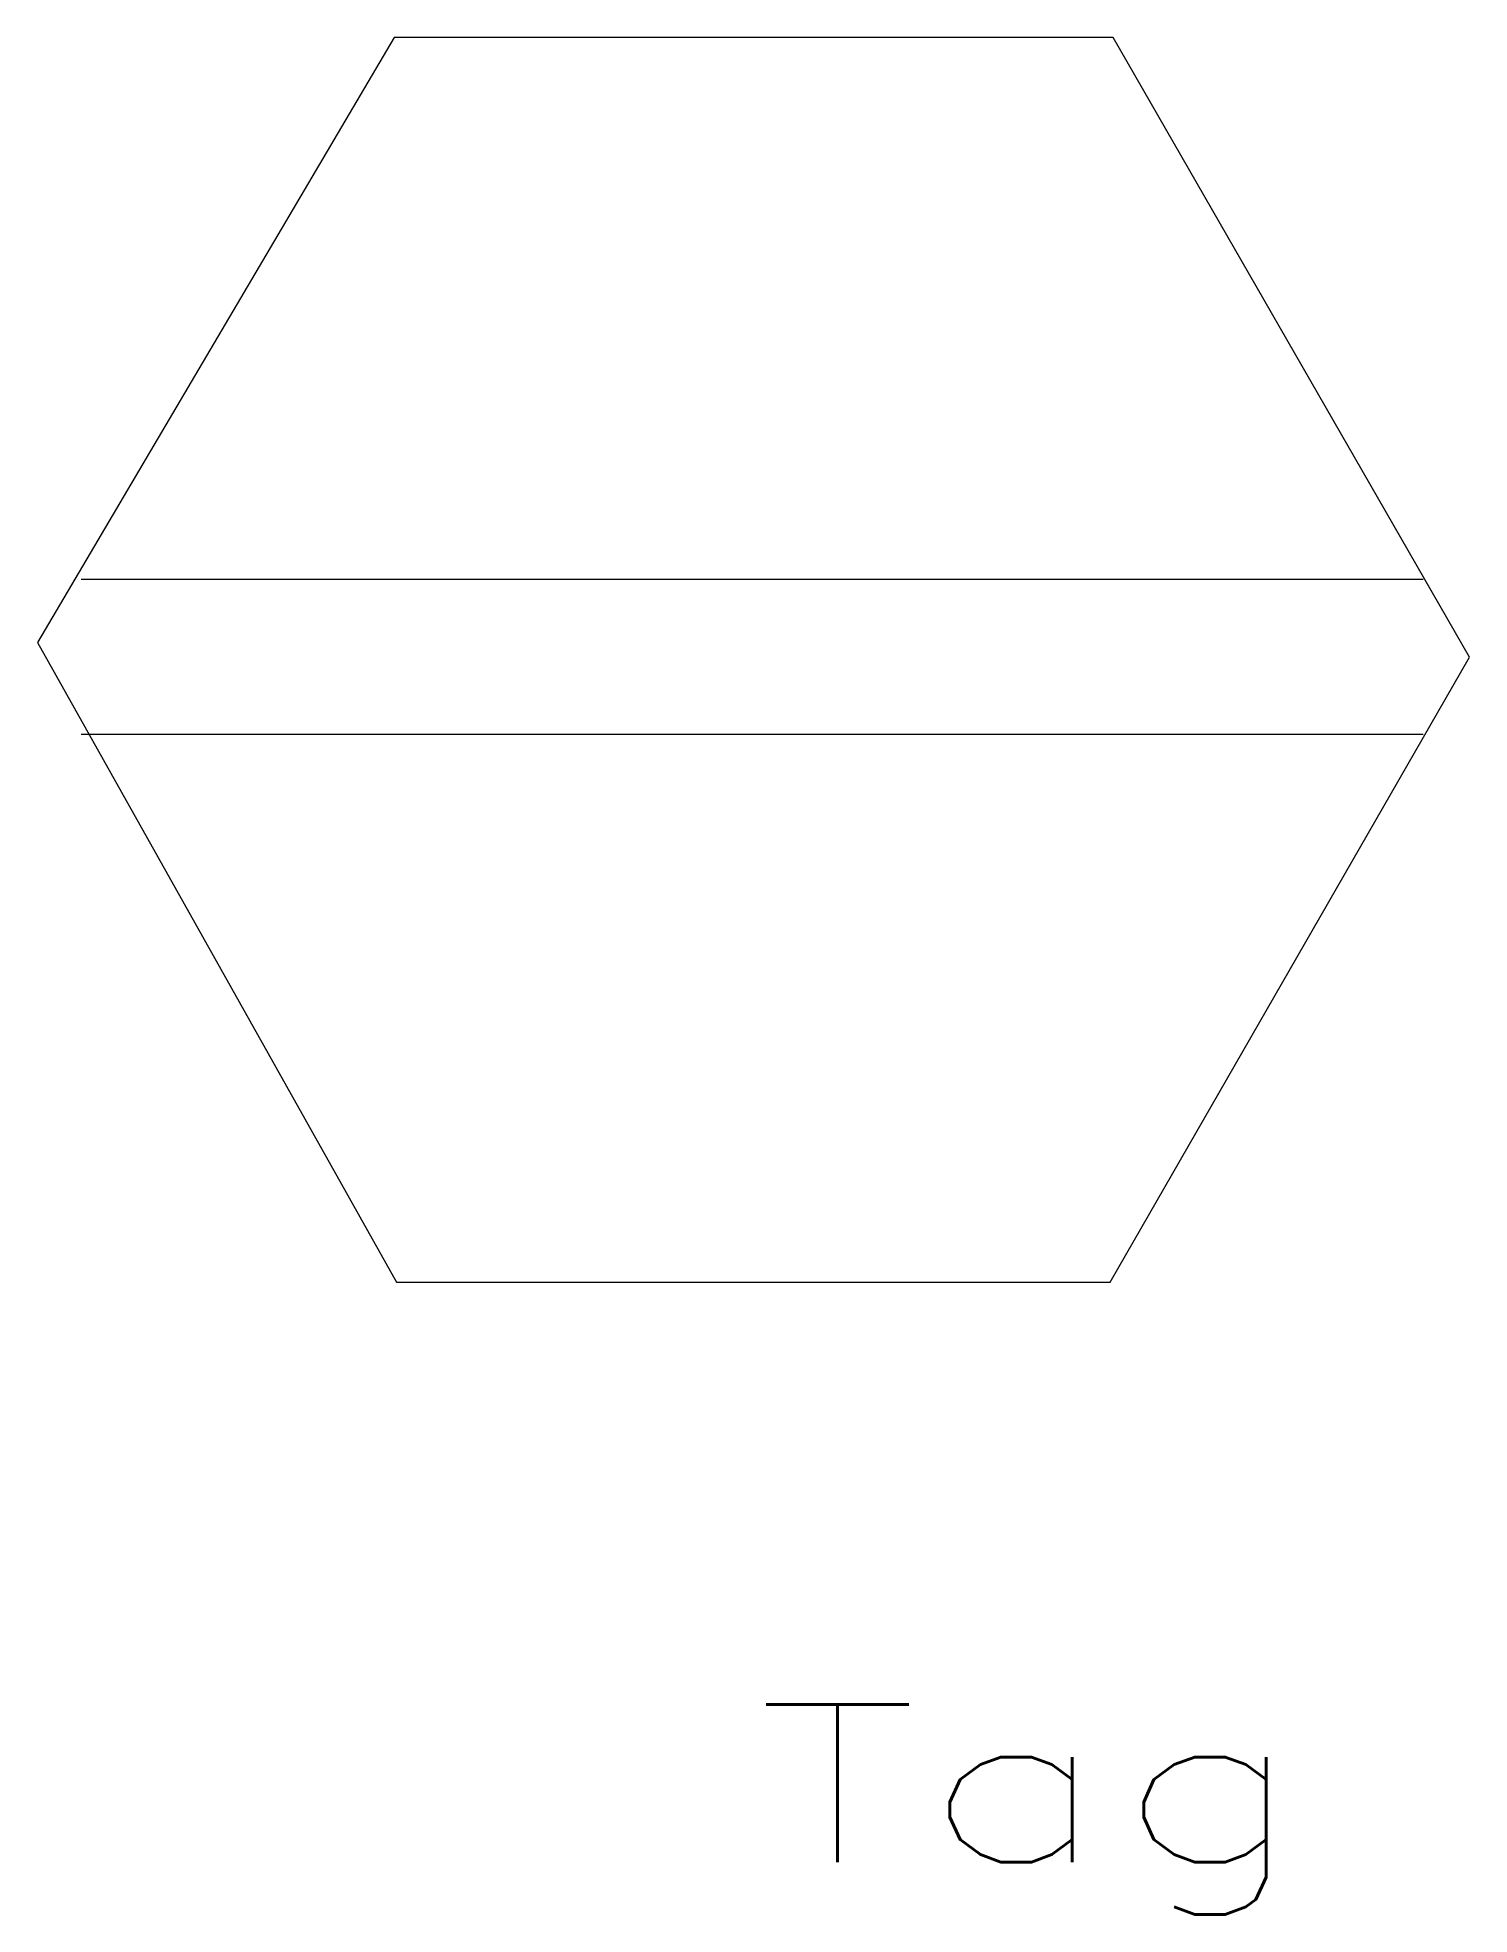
# Model space of a CAD drawing. Header units: inches. Extents: x -5.8 to 5.8, y -10.1 to 5.
import ezdxf
from ezdxf.enums import TextEntityAlignment as Align

# ---------------------------------------------------------------- set-up
doc = ezdxf.new("R2010")
doc.units = ezdxf.units.IN
doc.header["$MEASUREMENT"] = 0
doc.layers.get('0').update_dxf_attribs({"lineweight": 0})
doc.styles.add('STANDARD1', font='TXT.SHX')

msp = doc.modelspace()

# ---------------------------------------------------------------- linework, layer by layer
at = {"color": 7, "linetype": 'Continuous', "lineweight": 0}
for p, q in [((-2.886, 4.995), (-5.764, 0.115)), ((2.912, 4.995), (-2.886, 4.995)), ((5.787, -0.005), (2.912, 4.995)), ((-5.764, 0.115), (-2.869, -5.047)), ((2.888, -5.047), (5.787, -0.005)), ((-2.869, -5.047), (2.888, -5.047))]:
    msp.add_line(p, q, dxfattribs=at)
for p, q in [((-5.413, 0.625), (5.413, 0.625)), ((-5.413, -0.625), (5.413, -0.625))]:
    msp.add_line(p, q)

# ---------------------------------------------------------------- texts
at = {"color": 7, "linetype": 'Continuous', "style": 'STANDARD1', "width": 1.361111}
msp.add_text('Tag', height=1.27, dxfattribs=at).set_placement((0.031, -9.726), (4.476, -9.726), align=Align.FIT)

doc.saveas('drawing.dxf')
